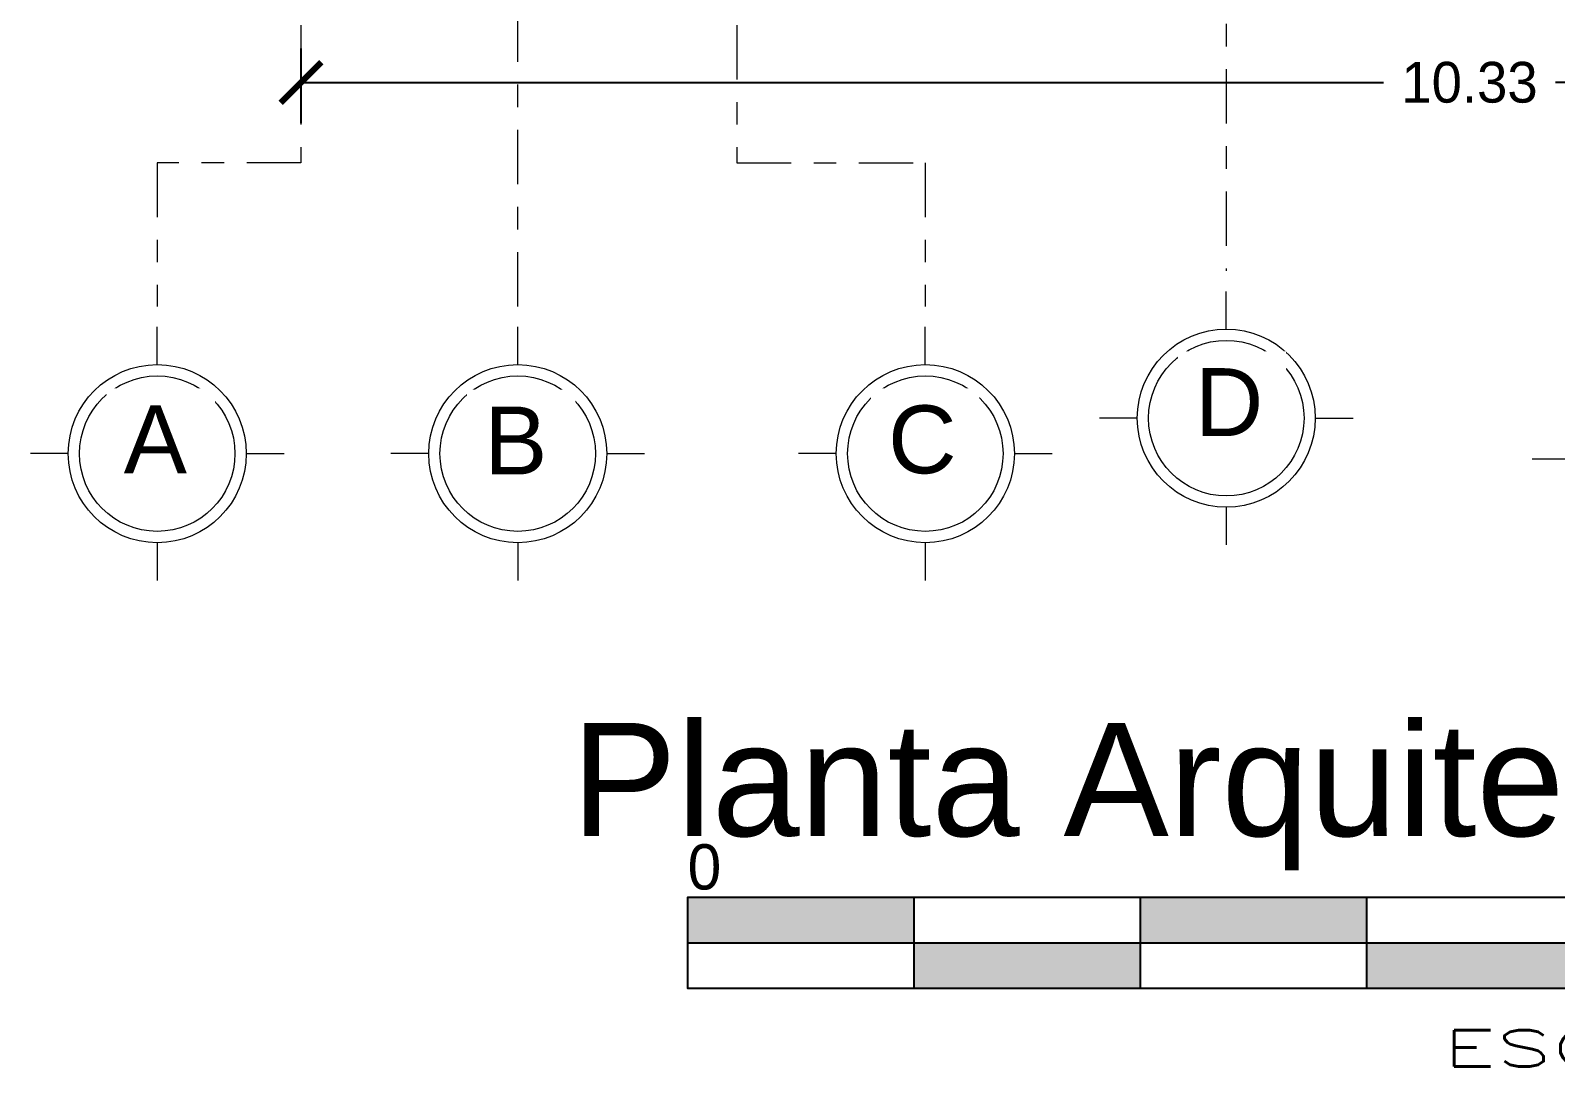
# Model space of a CAD drawing. Header units: millimetres. Extents: x -9559 to 23034, y -7226 to 22400.
# Drawn here: x 179.69 to 186.43, y 29.5 to 34.08 of the extents above; entities that cross this region are included whole.
import ezdxf
from ezdxf.enums import TextEntityAlignment as Align

# ---------------------------------------------------------------- set-up
doc = ezdxf.new("R2010")
doc.units = ezdxf.units.MM
doc.header["$LTSCALE"] = 0.02
doc.linetypes.add('ACAD_ISO10W100', pattern=[18, 12, -3, 0, -3])
for name, color, linetype, lineweight in [('A-ANNO-DIMS', 251, 'Continuous', 9), ('A_DIM-1', 251, 'Continuous', 18), ('S-GRID', 253, 'ACAD_ISO10W100', 5), ('S-GRID-IDEN', 253, 'Continuous', 9)]:
    doc.layers.add(name, color=color, linetype=linetype, lineweight=lineweight)
doc.styles.add('Arial_5', font='arial.ttf', dxfattribs={"height": 0.003})
doc.styles.add('CUADROS', font='arial.ttf')
doc.styles.add('ROMANS', font='', dxfattribs={"width": 0.8})
doc.styles.add('SIM1', font='SIMPLEX.shx', dxfattribs={"width": 1.1, "height": 0.25})
doc.styles.get("Standard").update_dxf_attribs({"font": 'GOTHIC.TTF'})
doc.styles.get('ROMANS').set_extended_font_data('VNI-Avo')
doc.dimstyles.get("Standard").update_dxf_attribs({"dimtxt": 0.18, "dimasz": 0.18, "dimexe": 0.18, "dimexo": 0.0625, "dimgap": 0.09, "dimtad": 0, "dimzin": 3, "dimdsep": 46, "dimtxsty": 'Standard', "dimblk": 'ARCHTICK', "dimcen": 0.09, "dimadec": 0, "dimazin": 0, "dimtfac": 1, "dimtofl": 0, "dimtmove": 0, "dimatfit": 3, "dimldrblk": 'ARCHTICK', "dimfxl": 1, "dimtolj": 1, "dimtzin": 0, "dimarcsym": 0})
pattern_1 = [(0, (4e-16, 1e-16), (0, 6.985), [5.08, -1.905]), (90, (4e-16, 1e-16), (-6.985, 4e-16), [5.08, -1.905])]

# ---------------------------------------------------------------- blocks, each defined once
blk = doc.blocks.new('Rejilla - Extremo inicial de rejilla - Círculo-11506-Nivel 1')
h = blk.add_hatch()
h.set_pattern_fill('ANGLE', color=256)
h.set_pattern_definition(pattern_1)
h.paths.add_polyline_path([(0, 0.003933), (0, 0.00452, 0.414214), (-0.00452, 0), (-0.003933, 0, -0.414214)])
h.paths.add_polyline_path([(0, -0.003933), (0, -0.00452, 0.414214), (0.00452, 0), (0.003933, 0, -0.414214)])
at = {"layer": 'A_DIM-1', "true_color": 0x000000, "transparency": 33554661}
h = blk.add_hatch(dxfattribs=at)
h.set_pattern_fill('ANGLE', color=18)
h.set_pattern_definition(pattern_1)
h.paths.add_polyline_path([(0, 0.00452), (0, 0.003933, -0.414214), (0.003933, 0), (0.00452, 0, 0.414214)])
h.paths.add_polyline_path([(-0.003933, 0), (-0.00452, 0, 0.414214), (0, -0.00452), (0, -0.003933, -0.414214)])
at = {"layer": 'S-GRID'}
h = blk.add_hatch(dxfattribs=at)
h.set_pattern_fill('ANGLE', color=256)
h.set_pattern_definition(pattern_1)
h.paths.add_polyline_path([(0, 0.003933), (0, 0.00452, 0.414214), (-0.00452, 0), (-0.003933, 0, -0.414214)])
h.paths.add_polyline_path([(0, -0.003933), (0, -0.00452, 0.414214), (0.00452, 0), (0.003933, 0, -0.414214)])
at = {"layer": 'S-GRID', "linetype": 'Continuous'}
h = blk.add_hatch(dxfattribs=at)
h.set_pattern_fill('AR-B88', color=256, scale=0.1)
h.paths.add_polyline_path([(0, 0.00452), (0, 0.003933, -0.414214), (0.003933, 0), (0.00452, 0, 0.414214)])
h.paths.add_polyline_path([(-0.003933, 0), (-0.00452, 0, 0.414214), (0, -0.00452), (0, -0.003933, -0.414214)])
at = {"layer": 'S-GRID-IDEN', "linetype": 'Continuous'}
for p, q in [((0, 0.003933), (0, 0.0056)), ((-0.003933, 0), (-0.0056, 0)), ((0.003933, 0), (0.0056, 0)), ((0, -0.003933), (0, -0.0056))]:
    blk.add_line(p, q, dxfattribs=at)
for radius in [0.003933, 0.003434]:
    blk.add_circle((0, 0), radius, dxfattribs=at)
blk = doc.blocks.new('_ArchTick')
at = {"color": 0, "linetype": 'ByBlock', "const_width": 0.15}
blk.add_lwpolyline([(-0.5, -0.5), (0.5, 0.5)], dxfattribs=at)
blk = doc.blocks.new('*D347')
at = {"layer": 'A-ANNO-DIMS', "color": 0, "lineweight": -2, "transparency": 16777216}
for p, q in [((180.8858, 33.9951), (180.8858, 33.6655)), ((191.2108, 33.9951), (191.2108, 33.6655)), ((180.8858, 33.8455), (185.6684, 33.8455)), ((191.2108, 33.8455), (186.4281, 33.8455))]:
    blk.add_line(p, q, dxfattribs=at)
at = {"layer": 'A-ANNO-DIMS', "color": 0, "lineweight": -2, "transparency": 16777216, "xscale": 0.18, "yscale": 0.18, "zscale": 0.18, "rotation": 180}
blk.add_blockref('_ArchTick', (180.8858, 33.8455), dxfattribs=at)
at = {"layer": 'A-ANNO-DIMS', "color": 0, "lineweight": -2, "transparency": 16777216, "xscale": 0.18, "yscale": 0.18, "zscale": 0.18}
blk.add_blockref('_ArchTick', (191.2108, 33.8455), dxfattribs=at)
at = {"layer": 'A-ANNO-DIMS', "color": 0, "transparency": 16777216, "insert": (186.0483, 33.8455), "char_height": 0.18, "width": 0.607447, "attachment_point": 5}
blk.add_mtext('\\A1;10.33', dxfattribs=at)

msp = doc.modelspace()

# ---------------------------------------------------------------- linework, layer by layer
msp.add_lwpolyline([(192.5939, 30.246), (182.5939, 30.246), (182.5939, 29.846), (192.5939, 29.846)], close=True)
for points in [[(183.5939, 30.246), (183.5939, 29.846)], [(184.5939, 30.246), (184.5939, 29.846)], [(184.5939, 30.246), (184.5939, 29.846)], [(185.5939, 30.246), (185.5939, 29.846)], [(182.5939, 30.046), (192.5939, 30.046)]]:
    msp.add_lwpolyline(points)
for points in [[(182.5939, 30.046), (183.5939, 30.046), (182.5939, 30.246), (183.5939, 30.246)], [(184.5939, 30.046), (185.5939, 30.046), (184.5939, 30.246), (185.5939, 30.246)], [(183.5939, 29.846), (184.5939, 29.846), (183.5939, 30.046), (184.5939, 30.046)], [(185.5939, 29.846), (186.5939, 29.846), (185.5939, 30.046), (186.5939, 30.046)]]:
    msp.add_solid(points)
at = {"layer": 'S-GRID'}
for p, q in [((184.9738, 55.5044), (184.9738, 33.0131)), ((181.8433, 32.8564), (181.8433, 55.2544)), ((180.8858, 54.6194), (180.8858, 33.4914)), ((182.8108, 54.6194), (182.8108, 33.4914)), ((180.2508, 33.4914), (180.2508, 32.8564)), ((180.8858, 33.4914), (180.2508, 33.4914)), ((182.8108, 33.4914), (183.6441, 33.4914)), ((183.6441, 33.4914), (183.6441, 32.8564))]:
    msp.add_line(p, q, dxfattribs=at)

# ---------------------------------------------------------------- block references
at = {"layer": 'S-GRID-IDEN', "color": 251, "true_color": 0x636466, "xscale": 99.99999999999993, "yscale": 99.99999999999993, "zscale": 99.99999999999993, "rotation": 180}
for p in [(184.9738, 32.3631), (180.2508, 32.2064), (183.6441, 32.2064), (186.8858, 32.1814)]:
    msp.add_blockref('Rejilla - Extremo inicial de rejilla - Círculo-11506-Nivel 1', p, dxfattribs=at)
at = {"layer": 'S-GRID-IDEN', "color": 251, "true_color": 0x636466, "xscale": 99.99999999999993, "yscale": 99.99999999999993, "zscale": 99.99999999999993}
msp.add_blockref('Rejilla - Extremo inicial de rejilla - Círculo-11506-Nivel 1', (181.8433, 32.2064), dxfattribs=at)

# ---------------------------------------------------------------- texts
at = {"style": 'CUADROS'}
msp.add_text('Planta Arquitectonica1N', height=0.5, dxfattribs=at).set_placement((185.8265, 30.7672), align=Align.MIDDLE_CENTER)
at = {"style": 'ROMANS'}
msp.add_text('0', height=0.2, rotation=360, dxfattribs=at).set_placement((182.5939, 30.2813))
at = {"style": 'SIM1', "width": 1.8}
msp.add_text('ESCALA 1:125', height=0.16, dxfattribs=at).set_placement((187.2831, 29.5797), align=Align.MIDDLE)

# ---------------------------------------------------------------- dimensions: what is measured, and where the dimension line sits
at = {"layer": 'A-ANNO-DIMS'}
dim = msp.add_linear_dim(base=(191.2107620988, 33.8454993519), p1=(180.8857620988, 34.0576313862), p2=(191.2107620988, 34.0576313862), dimstyle='Standard', dxfattribs=at)
dim.commit()
dim.dimension.update_dxf_attribs({"geometry": '*D347', "text_midpoint": (186.0482620988, 33.8454993519)})

# ---------------------------------------------------------------- next in the draw order: texts
at = {"layer": 'S-GRID-IDEN', "char_height": 0.3, "width": 0.328039, "attachment_point": 1, "style": 'Arial_5', "bg_fill": 3, "box_fill_scale": 1.25, "bg_fill_color": 256, "bg_fill_true_color": 13158600, "bg_fill_transparency": 0}
for s, insert in [('D', (184.8347, 32.584)), ('A', (180.1025, 32.4194)), ('B', (181.6948, 32.4143)), ('C', (183.4793, 32.4194))]:
    msp.add_mtext(s, dxfattribs=dict(at, insert=insert))

doc.saveas('drawing.dxf')
